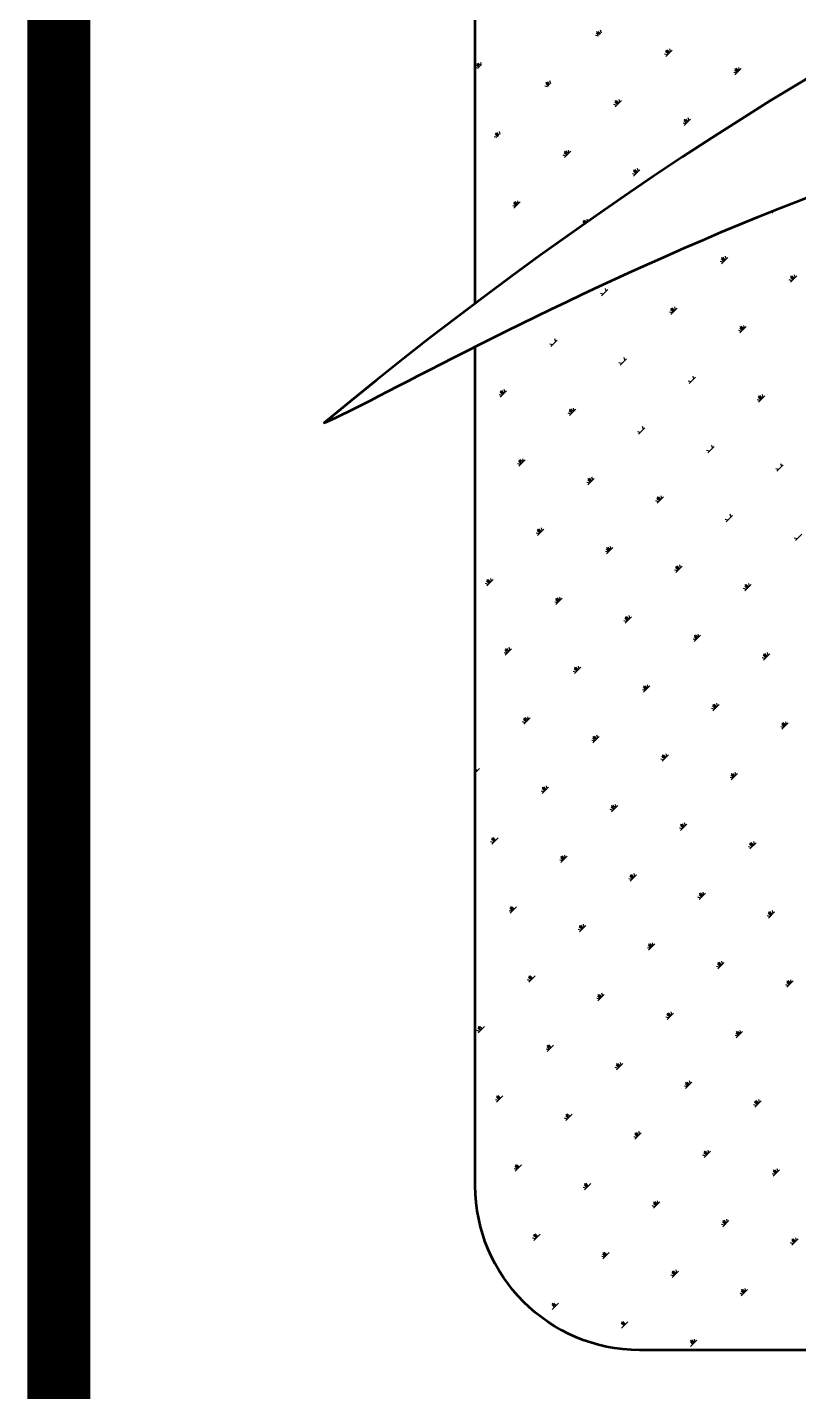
# Model space of a CAD drawing. Extents: x -2746917 to -971774, y -3334247 to -3250358.
# Drawn here: x -2603508 to -2602284, y -3279280 to -3277114 of the extents above; entities that cross this region are included whole.
import ezdxf

# ---------------------------------------------------------------- set-up
doc = ezdxf.new("R2010")
doc.units = 0
doc.header["$LTSCALE"] = 1000
doc.header["$MEASUREMENT"] = 0
doc.layers.get('0').update_dxf_attribs({"linetype": 'CONTINUOUS'})
doc.layers.add('PUB_TITLE', color=4, linetype='CONTINUOUS')

msp = doc.modelspace()

# ---------------------------------------------------------------- linework, layer by layer
msp.add_line((-2603457.99, -3275482.46), (-2603457.99, -3334196.52))
at = {"color": 4, "const_width": 100}
msp.add_lwpolyline([(-2603457.99, -3275482.46), (-2551928.17, -3275482.46), (-2551928.17, -3334196.52), (-2603457.99, -3334196.52), (-2603457.99, -3275482.46)], dxfattribs=at)
at = {"layer": 'PUB_TITLE', "color": 4}
for p, q in [((-2602601.86, -3277127.9), (-2602606.25, -3277126.72)), ((-2602600.6, -3277126.65), (-2602604.62, -3277122.63)), ((-2602599.35, -3277125.39), (-2602604.37, -3277120.37)), ((-2602598.09, -3277124.13), (-2602602.11, -3277120.12)), ((-2602596.83, -3277122.88), (-2602598.01, -3277118.49)), ((-2602492.08, -3277157.32), (-2602496.47, -3277156.14)), ((-2602490.83, -3277156.06), (-2602494.85, -3277152.04)), ((-2602489.57, -3277154.8), (-2602494.59, -3277149.78)), ((-2602494.59, -3277159.83), (-2602484.55, -3277149.78)), ((-2602488.32, -3277153.55), (-2602492.33, -3277149.53)), ((-2602487.06, -3277152.29), (-2602488.24, -3277147.9)), ((-2602791.99, -3277178.85), (-2602796.38, -3277177.67)), ((-2602790.74, -3277177.59), (-2602794.75, -3277173.57)), ((-2602789.48, -3277176.34), (-2602794.5, -3277171.31)), ((-2602788.22, -3277175.08), (-2602792.24, -3277171.06)), ((-2602786.97, -3277173.83), (-2602788.15, -3277169.43)), ((-2602379.8, -3277184.22), (-2602384.82, -3277179.2)), ((-2602384.82, -3277189.24), (-2602374.78, -3277179.2)), ((-2602378.54, -3277182.96), (-2602382.56, -3277178.94)), ((-2602377.29, -3277181.71), (-2602378.46, -3277177.32)), ((-2602679.71, -3277205.75), (-2602684.73, -3277200.73)), ((-2602678.45, -3277204.49), (-2602682.47, -3277200.48)), ((-2602677.19, -3277203.24), (-2602678.37, -3277198.85)), ((-2602382.31, -3277186.73), (-2602386.7, -3277185.55)), ((-2602381.05, -3277185.47), (-2602385.07, -3277181.46)), ((-2602682.22, -3277208.26), (-2602686.61, -3277207.08)), ((-2602680.96, -3277207.01), (-2602684.98, -3277202.99)), ((-2602572.44, -3277237.68), (-2602576.83, -3277236.5)), ((-2602571.19, -3277236.42), (-2602575.21, -3277232.4)), ((-2602569.93, -3277235.16), (-2602574.95, -3277230.14)), ((-2602574.95, -3277240.19), (-2602564.91, -3277230.14)), ((-2602568.68, -3277233.91), (-2602572.69, -3277229.89)), ((-2602567.42, -3277232.65), (-2602568.6, -3277228.26)), ((-2602462.67, -3277267.09), (-2602467.06, -3277265.91)), ((-2602461.41, -3277265.83), (-2602465.43, -3277261.82)), ((-2602460.16, -3277264.58), (-2602465.18, -3277259.56)), ((-2602465.18, -3277269.6), (-2602455.14, -3277259.56)), ((-2602458.9, -3277263.32), (-2602462.92, -3277259.3)), ((-2602457.65, -3277262.07), (-2602458.82, -3277257.68)), ((-2602762.58, -3277288.62), (-2602766.97, -3277287.44)), ((-2602761.32, -3277287.37), (-2602765.34, -3277283.35)), ((-2602760.07, -3277286.11), (-2602765.09, -3277281.09)), ((-2602758.81, -3277284.85), (-2602762.83, -3277280.84)), ((-2602757.55, -3277283.6), (-2602758.73, -3277279.21)), ((-2602649.04, -3277314.27), (-2602653.05, -3277310.25)), ((-2602647.78, -3277313.01), (-2602648.96, -3277308.62)), ((-2602652.8, -3277318.04), (-2602657.19, -3277316.86)), ((-2602651.55, -3277316.78), (-2602655.57, -3277312.76)), ((-2602650.29, -3277315.52), (-2602655.31, -3277310.5)), ((-2602655.31, -3277320.55), (-2602645.27, -3277310.5)), ((-2602543.03, -3277347.45), (-2602547.42, -3277346.27)), ((-2602541.77, -3277346.19), (-2602545.79, -3277342.18)), ((-2602540.52, -3277344.94), (-2602545.54, -3277339.92)), ((-2602545.54, -3277349.96), (-2602535.5, -3277339.92)), ((-2602539.26, -3277343.68), (-2602543.28, -3277339.66)), ((-2602538.01, -3277342.43), (-2602539.18, -3277338.04)), ((-2602731.91, -3277397.14), (-2602735.93, -3277393.12)), ((-2602730.65, -3277395.88), (-2602735.67, -3277390.86)), ((-2602735.67, -3277400.91), (-2602725.63, -3277390.86)), ((-2602729.4, -3277394.63), (-2602733.41, -3277390.61)), ((-2602728.14, -3277393.37), (-2602729.32, -3277388.98)), ((-2602733.16, -3277398.4), (-2602737.55, -3277397.22)), ((-2602618.56, -3277422.05), (-2602619.54, -3277418.4)), ((-2602325.99, -3277408.79), (-2602321.02, -3277403.81)), ((-2602323.48, -3277406.28), (-2602325.69, -3277405.69)), ((-2602322.23, -3277405.02), (-2602322.74, -3277404.5)), ((-2602625.82, -3277427.16), (-2602627.78, -3277426.63)), ((-2602623.3, -3277425.38), (-2602626.15, -3277422.54)), ((-2602621.83, -3277424.35), (-2602625.9, -3277420.28)), ((-2602620.35, -3277423.31), (-2602623.64, -3277420.02)), ((-2602402.59, -3277485.38), (-2602406.6, -3277481.36)), ((-2602401.33, -3277484.13), (-2602406.35, -3277479.1)), ((-2602406.35, -3277489.15), (-2602396.31, -3277479.1)), ((-2602400.07, -3277482.87), (-2602404.09, -3277478.85)), ((-2602398.82, -3277481.61), (-2602400, -3277477.22)), ((-2602403.84, -3277486.64), (-2602408.23, -3277485.46)), ((-2602294.07, -3277516.05), (-2602298.46, -3277514.87)), ((-2602292.81, -3277514.79), (-2602296.83, -3277510.78)), ((-2602291.56, -3277513.54), (-2602296.58, -3277508.52)), ((-2602296.58, -3277518.56), (-2602286.53, -3277508.52)), ((-2602290.3, -3277512.28), (-2602294.32, -3277508.27)), ((-2602289.05, -3277511.03), (-2602290.22, -3277506.64)), ((-2602593.98, -3277537.58), (-2602598.37, -3277536.41)), ((-2602596.49, -3277540.09), (-2602586.44, -3277530.05)), ((-2602588.95, -3277532.56), (-2602590.13, -3277528.17)), ((-2602484.2, -3277567), (-2602488.59, -3277565.82)), ((-2602482.95, -3277565.74), (-2602486.96, -3277561.72)), ((-2602481.69, -3277564.49), (-2602486.71, -3277559.46)), ((-2602486.71, -3277569.51), (-2602476.67, -3277559.46)), ((-2602480.43, -3277563.23), (-2602484.45, -3277559.21)), ((-2602479.18, -3277561.97), (-2602480.36, -3277557.58)), ((-2602373.17, -3277595.16), (-2602377.19, -3277591.14)), ((-2602371.92, -3277593.9), (-2602376.94, -3277588.88)), ((-2602376.94, -3277598.92), (-2602366.89, -3277588.88)), ((-2602370.66, -3277592.64), (-2602374.68, -3277588.63)), ((-2602369.41, -3277591.39), (-2602370.58, -3277587)), ((-2602676.85, -3277620.45), (-2602666.8, -3277610.41)), ((-2602669.31, -3277612.92), (-2602670.49, -3277608.53)), ((-2602374.43, -3277596.41), (-2602378.82, -3277595.23)), ((-2602674.34, -3277617.94), (-2602678.73, -3277616.77)), ((-2602564.56, -3277647.36), (-2602568.95, -3277646.18)), ((-2602567.07, -3277649.87), (-2602557.03, -3277639.82)), ((-2602559.54, -3277642.33), (-2602560.72, -3277637.94)), ((-2602454.79, -3277676.77), (-2602459.18, -3277675.59)), ((-2602457.3, -3277679.28), (-2602447.25, -3277669.24)), ((-2602449.77, -3277671.75), (-2602450.94, -3277667.36)), ((-2602754.7, -3277698.3), (-2602759.09, -3277697.13)), ((-2602753.44, -3277697.05), (-2602757.46, -3277693.03)), ((-2602752.18, -3277695.79), (-2602757.21, -3277690.77)), ((-2602757.21, -3277700.81), (-2602747.16, -3277690.77)), ((-2602750.93, -3277694.54), (-2602754.95, -3277690.52)), ((-2602749.67, -3277693.28), (-2602750.85, -3277688.89)), ((-2602342.5, -3277703.67), (-2602347.53, -3277698.65)), ((-2602347.53, -3277708.7), (-2602337.48, -3277698.65)), ((-2602341.25, -3277702.42), (-2602345.27, -3277698.4)), ((-2602339.99, -3277701.16), (-2602341.17, -3277696.77)), ((-2602642.41, -3277725.21), (-2602647.43, -3277720.18)), ((-2602647.43, -3277730.23), (-2602637.39, -3277720.18)), ((-2602641.16, -3277723.95), (-2602645.17, -3277719.93)), ((-2602639.9, -3277722.69), (-2602641.08, -3277718.3)), ((-2602345.01, -3277706.18), (-2602349.41, -3277705.01)), ((-2602343.76, -3277704.93), (-2602347.78, -3277700.91)), ((-2602644.92, -3277727.72), (-2602649.31, -3277726.54)), ((-2602643.67, -3277726.46), (-2602647.68, -3277722.44)), ((-2602535.15, -3277757.13), (-2602539.54, -3277755.95)), ((-2602537.66, -3277759.64), (-2602527.61, -3277749.6)), ((-2602530.13, -3277752.11), (-2602531.3, -3277747.72)), ((-2602425.37, -3277786.54), (-2602429.77, -3277785.37)), ((-2602427.89, -3277789.06), (-2602417.84, -3277779.01)), ((-2602420.35, -3277781.52), (-2602421.53, -3277777.13)), ((-2602725.28, -3277808.08), (-2602729.67, -3277806.9)), ((-2602724.03, -3277806.82), (-2602728.04, -3277802.8)), ((-2602722.77, -3277805.57), (-2602727.79, -3277800.54)), ((-2602727.79, -3277810.59), (-2602717.75, -3277800.54)), ((-2602721.52, -3277804.31), (-2602725.53, -3277800.29)), ((-2602720.26, -3277803.05), (-2602721.44, -3277798.66)), ((-2602318.11, -3277818.47), (-2602308.07, -3277808.42)), ((-2602310.58, -3277810.94), (-2602311.75, -3277806.54)), ((-2602613, -3277834.98), (-2602618.02, -3277829.96)), ((-2602618.02, -3277840), (-2602607.97, -3277829.96)), ((-2602611.74, -3277833.72), (-2602615.76, -3277829.71)), ((-2602610.49, -3277832.47), (-2602611.66, -3277828.08)), ((-2602315.6, -3277815.96), (-2602319.99, -3277814.78)), ((-2602615.51, -3277837.49), (-2602619.9, -3277836.31)), ((-2602614.25, -3277836.24), (-2602618.27, -3277832.22)), ((-2602505.73, -3277866.9), (-2602510.13, -3277865.73)), ((-2602504.48, -3277865.65), (-2602508.5, -3277861.63)), ((-2602503.22, -3277864.39), (-2602508.25, -3277859.37)), ((-2602508.25, -3277869.42), (-2602498.2, -3277859.37)), ((-2602501.97, -3277863.14), (-2602505.99, -3277859.12)), ((-2602500.71, -3277861.88), (-2602501.89, -3277857.49)), ((-2602395.96, -3277896.32), (-2602400.35, -3277895.14)), ((-2602398.47, -3277898.83), (-2602388.43, -3277888.78)), ((-2602390.94, -3277891.3), (-2602392.11, -3277886.9)), ((-2602695.87, -3277917.85), (-2602700.26, -3277916.67)), ((-2602694.61, -3277916.6), (-2602698.63, -3277912.58)), ((-2602693.36, -3277915.34), (-2602698.38, -3277910.32)), ((-2602698.38, -3277920.36), (-2602688.33, -3277910.32)), ((-2602692.1, -3277914.08), (-2602696.12, -3277910.07)), ((-2602690.85, -3277912.83), (-2602692.02, -3277908.44)), ((-2602581.07, -3277942.24), (-2602582.25, -3277937.85)), ((-2602286.19, -3277925.73), (-2602290.58, -3277924.56)), ((-2602288.7, -3277928.24), (-2602278.65, -3277918.2)), ((-2602586.09, -3277947.26), (-2602590.49, -3277946.09)), ((-2602584.84, -3277946.01), (-2602588.86, -3277941.99)), ((-2602583.58, -3277944.75), (-2602588.61, -3277939.73)), ((-2602588.61, -3277949.78), (-2602578.56, -3277939.73)), ((-2602582.33, -3277943.5), (-2602586.35, -3277939.48)), ((-2602476.32, -3277976.68), (-2602480.71, -3277975.5)), ((-2602475.06, -3277975.42), (-2602479.08, -3277971.4)), ((-2602473.81, -3277974.17), (-2602478.83, -3277969.14)), ((-2602478.83, -3277979.19), (-2602468.79, -3277969.14)), ((-2602472.55, -3277972.91), (-2602476.57, -3277968.89)), ((-2602471.3, -3277971.66), (-2602472.47, -3277967.27)), ((-2602776.23, -3277998.21), (-2602780.62, -3277997.03)), ((-2602774.97, -3277996.96), (-2602778.99, -3277992.94)), ((-2602773.72, -3277995.7), (-2602778.74, -3277990.68)), ((-2602778.74, -3278000.72), (-2602768.69, -3277990.68)), ((-2602772.46, -3277994.44), (-2602776.48, -3277990.43)), ((-2602771.21, -3277993.19), (-2602772.38, -3277988.8)), ((-2602365.29, -3278004.84), (-2602369.31, -3278000.82)), ((-2602364.04, -3278003.58), (-2602369.06, -3277998.56)), ((-2602369.06, -3278008.6), (-2602359.01, -3277998.56)), ((-2602362.78, -3278002.33), (-2602366.8, -3277998.31)), ((-2602361.52, -3278001.07), (-2602362.7, -3277996.68)), ((-2602665.2, -3278026.37), (-2602669.22, -3278022.35)), ((-2602663.94, -3278025.11), (-2602668.97, -3278020.09)), ((-2602668.97, -3278030.14), (-2602658.92, -3278020.09)), ((-2602662.69, -3278023.86), (-2602666.71, -3278019.84)), ((-2602661.43, -3278022.6), (-2602662.61, -3278018.21)), ((-2602366.55, -3278006.09), (-2602370.94, -3278004.92)), ((-2602666.45, -3278027.62), (-2602670.85, -3278026.45)), ((-2602556.68, -3278057.04), (-2602561.07, -3278055.86)), ((-2602555.42, -3278055.78), (-2602559.44, -3278051.76)), ((-2602554.17, -3278054.53), (-2602559.19, -3278049.5)), ((-2602559.19, -3278059.55), (-2602549.15, -3278049.5)), ((-2602552.91, -3278053.27), (-2602556.93, -3278049.25)), ((-2602551.66, -3278052.02), (-2602552.83, -3278047.63)), ((-2602446.91, -3278086.45), (-2602451.3, -3278085.28)), ((-2602445.65, -3278085.2), (-2602449.67, -3278081.18)), ((-2602444.4, -3278083.94), (-2602449.42, -3278078.92)), ((-2602449.42, -3278088.96), (-2602439.37, -3278078.92)), ((-2602443.14, -3278082.69), (-2602447.16, -3278078.67)), ((-2602441.88, -3278081.43), (-2602443.06, -3278077.04)), ((-2602746.81, -3278107.98), (-2602751.21, -3278106.81)), ((-2602745.56, -3278106.73), (-2602749.58, -3278102.71)), ((-2602744.3, -3278105.47), (-2602749.33, -3278100.45)), ((-2602749.33, -3278110.5), (-2602739.28, -3278100.45)), ((-2602743.05, -3278104.22), (-2602747.07, -3278100.2)), ((-2602741.79, -3278102.96), (-2602742.97, -3278098.57)), ((-2602335.88, -3278114.61), (-2602339.9, -3278110.59)), ((-2602334.62, -3278113.35), (-2602339.64, -3278108.33)), ((-2602339.64, -3278118.38), (-2602329.6, -3278108.33)), ((-2602333.37, -3278112.1), (-2602337.38, -3278108.08)), ((-2602332.11, -3278110.84), (-2602333.29, -3278106.45)), ((-2602635.78, -3278136.14), (-2602639.8, -3278132.12)), ((-2602634.53, -3278134.89), (-2602639.55, -3278129.86)), ((-2602639.55, -3278139.91), (-2602629.51, -3278129.86)), ((-2602633.27, -3278133.63), (-2602637.29, -3278129.61)), ((-2602632.02, -3278132.38), (-2602633.19, -3278127.99)), ((-2602337.13, -3278115.87), (-2602341.52, -3278114.69)), ((-2602637.04, -3278137.4), (-2602641.43, -3278136.22)), ((-2602527.27, -3278166.81), (-2602531.66, -3278165.64)), ((-2602526.01, -3278165.56), (-2602530.03, -3278161.54)), ((-2602524.76, -3278164.3), (-2602529.78, -3278159.28)), ((-2602529.78, -3278169.32), (-2602519.73, -3278159.28)), ((-2602523.5, -3278163.05), (-2602527.52, -3278159.03)), ((-2602522.24, -3278161.79), (-2602523.42, -3278157.4)), ((-2602417.49, -3278196.23), (-2602421.88, -3278195.05)), ((-2602416.24, -3278194.97), (-2602420.26, -3278190.95)), ((-2602414.98, -3278193.71), (-2602420, -3278188.69)), ((-2602420, -3278198.74), (-2602409.96, -3278188.69)), ((-2602413.73, -3278192.46), (-2602417.74, -3278188.44)), ((-2602412.47, -3278191.2), (-2602413.65, -3278186.81)), ((-2602717.4, -3278217.76), (-2602721.79, -3278216.58)), ((-2602716.14, -3278216.5), (-2602720.16, -3278212.49)), ((-2602714.89, -3278215.25), (-2602719.91, -3278210.22)), ((-2602719.91, -3278220.27), (-2602709.87, -3278210.22)), ((-2602713.63, -3278213.99), (-2602717.65, -3278209.97)), ((-2602712.38, -3278212.74), (-2602713.55, -3278208.35)), ((-2602305.21, -3278223.13), (-2602310.23, -3278218.11)), ((-2602310.23, -3278228.15), (-2602300.19, -3278218.11)), ((-2602303.95, -3278221.87), (-2602307.97, -3278217.86)), ((-2602302.7, -3278220.62), (-2602303.87, -3278216.23)), ((-2602606.37, -3278245.92), (-2602610.39, -3278241.9)), ((-2602605.12, -3278244.66), (-2602610.14, -3278239.64)), ((-2602610.14, -3278249.68), (-2602600.09, -3278239.64)), ((-2602603.86, -3278243.41), (-2602607.88, -3278239.39)), ((-2602602.6, -3278242.15), (-2602603.78, -3278237.76)), ((-2602307.72, -3278225.64), (-2602312.11, -3278224.46)), ((-2602306.46, -3278224.38), (-2602310.48, -3278220.37)), ((-2602607.63, -3278247.17), (-2602612.02, -3278246)), ((-2602497.85, -3278276.59), (-2602502.24, -3278275.41)), ((-2602496.6, -3278275.33), (-2602500.62, -3278271.31)), ((-2602495.34, -3278274.08), (-2602500.36, -3278269.05)), ((-2602500.36, -3278279.1), (-2602490.32, -3278269.05)), ((-2602494.09, -3278272.82), (-2602498.1, -3278268.8)), ((-2602492.83, -3278271.56), (-2602494.01, -3278267.17)), ((-2602796.86, -3278297.22), (-2602790.23, -3278290.58)), ((-2602793.99, -3278294.35), (-2602796.86, -3278291.48)), ((-2602795.25, -3278295.61), (-2602796.86, -3278294)), ((-2602796.5, -3278296.86), (-2602796.86, -3278296.51)), ((-2602388.08, -3278306), (-2602392.47, -3278304.82)), ((-2602386.82, -3278304.74), (-2602390.84, -3278300.73)), ((-2602385.57, -3278303.49), (-2602390.59, -3278298.47)), ((-2602390.59, -3278308.51), (-2602380.55, -3278298.47)), ((-2602384.31, -3278302.23), (-2602388.33, -3278298.22)), ((-2602383.06, -3278300.98), (-2602384.23, -3278296.59)), ((-2602687.99, -3278327.53), (-2602692.38, -3278326.36)), ((-2602686.73, -3278326.28), (-2602690.75, -3278322.26)), ((-2602685.48, -3278325.02), (-2602690.5, -3278320)), ((-2602690.5, -3278330.04), (-2602680.45, -3278320)), ((-2602684.22, -3278323.77), (-2602688.24, -3278319.75)), ((-2602682.96, -3278322.51), (-2602684.14, -3278318.12)), ((-2602575.7, -3278354.44), (-2602580.72, -3278349.41)), ((-2602580.72, -3278359.46), (-2602570.68, -3278349.41)), ((-2602574.45, -3278353.18), (-2602578.46, -3278349.16)), ((-2602573.19, -3278351.92), (-2602574.37, -3278347.53)), ((-2602578.21, -3278356.95), (-2602582.6, -3278355.77)), ((-2602576.96, -3278355.69), (-2602580.98, -3278351.67)), ((-2602468.44, -3278386.36), (-2602472.83, -3278385.18)), ((-2602467.18, -3278385.1), (-2602471.2, -3278381.09)), ((-2602465.93, -3278383.85), (-2602470.95, -3278378.83)), ((-2602470.95, -3278388.87), (-2602460.91, -3278378.83)), ((-2602464.67, -3278382.59), (-2602468.69, -3278378.58)), ((-2602463.42, -3278381.34), (-2602464.59, -3278376.95)), ((-2602768.35, -3278407.89), (-2602772.74, -3278406.72)), ((-2602767.09, -3278406.64), (-2602771.11, -3278402.62)), ((-2602765.84, -3278405.38), (-2602770.86, -3278400.36)), ((-2602770.86, -3278410.4), (-2602760.81, -3278400.36)), ((-2602764.58, -3278404.13), (-2602768.6, -3278400.11)), ((-2602358.67, -3278415.77), (-2602363.06, -3278414.6)), ((-2602357.41, -3278414.52), (-2602361.43, -3278410.5)), ((-2602356.15, -3278413.26), (-2602361.18, -3278408.24)), ((-2602361.18, -3278418.29), (-2602351.13, -3278408.24)), ((-2602354.9, -3278412.01), (-2602358.92, -3278407.99)), ((-2602353.64, -3278410.75), (-2602354.82, -3278406.36)), ((-2602658.57, -3278437.31), (-2602662.96, -3278436.13)), ((-2602657.32, -3278436.05), (-2602661.34, -3278432.03)), ((-2602656.06, -3278434.8), (-2602661.08, -3278429.77)), ((-2602661.08, -3278439.82), (-2602651.04, -3278429.77)), ((-2602654.81, -3278433.54), (-2602658.82, -3278429.52)), ((-2602653.55, -3278432.28), (-2602654.73, -3278427.89)), ((-2602543.78, -3278461.7), (-2602544.95, -3278457.31)), ((-2602548.8, -3278466.72), (-2602553.19, -3278465.54)), ((-2602547.54, -3278465.46), (-2602551.56, -3278461.45)), ((-2602546.29, -3278464.21), (-2602551.31, -3278459.19)), ((-2602551.31, -3278469.23), (-2602541.27, -3278459.19)), ((-2602545.03, -3278462.95), (-2602549.05, -3278458.94)), ((-2602439.03, -3278496.13), (-2602443.42, -3278494.96)), ((-2602437.77, -3278494.88), (-2602441.79, -3278490.86)), ((-2602436.51, -3278493.62), (-2602441.54, -3278488.6)), ((-2602441.54, -3278498.65), (-2602431.49, -3278488.6)), ((-2602435.26, -3278492.37), (-2602439.28, -3278488.35)), ((-2602434, -3278491.11), (-2602435.18, -3278486.72)), ((-2602738.93, -3278517.67), (-2602743.32, -3278516.49)), ((-2602737.68, -3278516.41), (-2602741.7, -3278512.39)), ((-2602736.42, -3278515.16), (-2602741.44, -3278510.13)), ((-2602741.44, -3278520.18), (-2602731.4, -3278510.13)), ((-2602735.17, -3278513.9), (-2602739.18, -3278509.88)), ((-2602328, -3278524.29), (-2602332.01, -3278520.27)), ((-2602326.74, -3278523.04), (-2602331.76, -3278518.01)), ((-2602331.76, -3278528.06), (-2602321.72, -3278518.01)), ((-2602325.48, -3278521.78), (-2602329.5, -3278517.76)), ((-2602324.23, -3278520.53), (-2602325.41, -3278516.13)), ((-2602627.9, -3278545.82), (-2602631.92, -3278541.81)), ((-2602626.65, -3278544.57), (-2602631.67, -3278539.55)), ((-2602631.67, -3278549.59), (-2602621.63, -3278539.55)), ((-2602625.39, -3278543.31), (-2602629.41, -3278539.3)), ((-2602624.14, -3278542.06), (-2602625.31, -3278537.67)), ((-2602329.25, -3278525.55), (-2602333.64, -3278524.37)), ((-2602629.16, -3278547.08), (-2602633.55, -3278545.9)), ((-2602519.39, -3278576.49), (-2602523.78, -3278575.32)), ((-2602518.13, -3278575.24), (-2602522.15, -3278571.22)), ((-2602516.87, -3278573.98), (-2602521.9, -3278568.96)), ((-2602521.9, -3278579.01), (-2602511.85, -3278568.96)), ((-2602515.62, -3278572.73), (-2602519.64, -3278568.71)), ((-2602514.36, -3278571.47), (-2602515.54, -3278567.08)), ((-2602409.61, -3278605.91), (-2602414, -3278604.73)), ((-2602408.36, -3278604.65), (-2602412.37, -3278600.63)), ((-2602407.1, -3278603.4), (-2602412.12, -3278598.37)), ((-2602412.12, -3278608.42), (-2602402.08, -3278598.37)), ((-2602405.84, -3278602.14), (-2602409.86, -3278598.12)), ((-2602404.59, -3278600.89), (-2602405.77, -3278596.49)), ((-2602709.52, -3278627.44), (-2602713.91, -3278626.26)), ((-2602708.26, -3278626.18), (-2602712.28, -3278622.17)), ((-2602707.01, -3278624.93), (-2602712.03, -3278619.91)), ((-2602712.03, -3278629.95), (-2602701.99, -3278619.91)), ((-2602705.75, -3278623.67), (-2602709.77, -3278619.66)), ((-2602298.58, -3278634.07), (-2602302.6, -3278630.05)), ((-2602297.33, -3278632.81), (-2602302.35, -3278627.79)), ((-2602302.35, -3278637.83), (-2602292.3, -3278627.79)), ((-2602296.07, -3278631.55), (-2602300.09, -3278627.54)), ((-2602294.81, -3278630.3), (-2602295.99, -3278625.91)), ((-2602598.49, -3278655.6), (-2602602.51, -3278651.58)), ((-2602597.23, -3278654.34), (-2602602.26, -3278649.32)), ((-2602602.26, -3278659.37), (-2602592.21, -3278649.32)), ((-2602595.98, -3278653.09), (-2602600, -3278649.07)), ((-2602594.72, -3278651.83), (-2602595.9, -3278647.44)), ((-2602299.84, -3278635.32), (-2602304.23, -3278634.15)), ((-2602599.75, -3278656.85), (-2602604.14, -3278655.68)), ((-2602489.97, -3278686.27), (-2602494.36, -3278685.09)), ((-2602488.72, -3278685.01), (-2602492.73, -3278680.99)), ((-2602487.46, -3278683.76), (-2602492.48, -3278678.73)), ((-2602492.48, -3278688.78), (-2602482.44, -3278678.73)), ((-2602486.2, -3278682.5), (-2602490.22, -3278678.48)), ((-2602484.95, -3278681.25), (-2602486.13, -3278676.85)), ((-2602789.88, -3278707.8), (-2602794.27, -3278706.62)), ((-2602788.62, -3278706.54), (-2602792.64, -3278702.53)), ((-2602787.37, -3278705.29), (-2602792.39, -3278700.27)), ((-2602792.39, -3278710.31), (-2602782.35, -3278700.27)), ((-2602786.11, -3278704.03), (-2602790.13, -3278700.02)), ((-2602380.2, -3278715.68), (-2602384.59, -3278714.51)), ((-2602378.94, -3278714.43), (-2602382.96, -3278710.41)), ((-2602377.69, -3278713.17), (-2602382.71, -3278708.15)), ((-2602382.71, -3278718.19), (-2602372.66, -3278708.15)), ((-2602376.43, -3278711.91), (-2602380.45, -3278707.9)), ((-2602375.18, -3278710.66), (-2602376.35, -3278706.27)), ((-2602680.11, -3278737.21), (-2602684.5, -3278736.04)), ((-2602678.85, -3278735.96), (-2602682.87, -3278731.94)), ((-2602677.59, -3278734.7), (-2602682.62, -3278729.68)), ((-2602682.62, -3278739.73), (-2602672.57, -3278729.68)), ((-2602676.34, -3278733.45), (-2602680.36, -3278729.43)), ((-2602569.08, -3278765.37), (-2602573.09, -3278761.35)), ((-2602567.82, -3278764.12), (-2602572.84, -3278759.09)), ((-2602572.84, -3278769.14), (-2602562.8, -3278759.09)), ((-2602566.56, -3278762.86), (-2602570.58, -3278758.84)), ((-2602565.31, -3278761.61), (-2602566.49, -3278757.21)), ((-2602570.33, -3278766.63), (-2602574.72, -3278765.45)), ((-2602460.56, -3278796.04), (-2602464.95, -3278794.87)), ((-2602459.3, -3278794.79), (-2602463.32, -3278790.77)), ((-2602458.05, -3278793.53), (-2602463.07, -3278788.51)), ((-2602463.07, -3278798.55), (-2602453.02, -3278788.51)), ((-2602456.79, -3278792.27), (-2602460.81, -3278788.26)), ((-2602455.54, -3278791.02), (-2602456.71, -3278786.63)), ((-2602760.47, -3278817.57), (-2602764.86, -3278816.4)), ((-2602759.21, -3278816.32), (-2602763.23, -3278812.3)), ((-2602757.95, -3278815.06), (-2602762.98, -3278810.04)), ((-2602762.98, -3278820.09), (-2602752.93, -3278810.04)), ((-2602756.7, -3278813.81), (-2602760.72, -3278809.79)), ((-2602350.78, -3278825.46), (-2602355.17, -3278824.28)), ((-2602349.53, -3278824.2), (-2602353.55, -3278820.18)), ((-2602348.27, -3278822.94), (-2602353.29, -3278817.92)), ((-2602353.29, -3278827.97), (-2602343.25, -3278817.92)), ((-2602347.02, -3278821.69), (-2602351.03, -3278817.67)), ((-2602345.76, -3278820.43), (-2602346.94, -3278816.04)), ((-2602650.69, -3278846.99), (-2602655.08, -3278845.81)), ((-2602649.44, -3278845.73), (-2602653.45, -3278841.71)), ((-2602648.18, -3278844.48), (-2602653.2, -3278839.45)), ((-2602653.2, -3278849.5), (-2602643.16, -3278839.45)), ((-2602646.92, -3278843.22), (-2602650.94, -3278839.2)), ((-2602538.41, -3278873.89), (-2602543.43, -3278868.87)), ((-2602543.43, -3278878.91), (-2602533.38, -3278868.87)), ((-2602537.15, -3278872.63), (-2602541.17, -3278868.62)), ((-2602535.9, -3278871.38), (-2602537.07, -3278866.99)), ((-2602540.92, -3278876.4), (-2602545.31, -3278875.23)), ((-2602539.66, -3278875.15), (-2602543.68, -3278871.13)), ((-2602431.14, -3278905.82), (-2602435.53, -3278904.64)), ((-2602429.89, -3278904.56), (-2602433.91, -3278900.54)), ((-2602428.63, -3278903.3), (-2602433.66, -3278898.28)), ((-2602433.66, -3278908.33), (-2602423.61, -3278898.28)), ((-2602427.38, -3278902.05), (-2602431.39, -3278898.03)), ((-2602426.12, -3278900.79), (-2602427.3, -3278896.4)), ((-2602731.05, -3278927.35), (-2602735.44, -3278926.17)), ((-2602729.8, -3278926.09), (-2602733.81, -3278922.07)), ((-2602728.54, -3278924.84), (-2602733.56, -3278919.81)), ((-2602733.56, -3278929.86), (-2602723.52, -3278919.81)), ((-2602727.28, -3278923.58), (-2602731.3, -3278919.56)), ((-2602321.37, -3278935.23), (-2602325.76, -3278934.05)), ((-2602320.11, -3278933.97), (-2602324.13, -3278929.96)), ((-2602318.86, -3278932.72), (-2602323.88, -3278927.7)), ((-2602323.88, -3278937.74), (-2602313.84, -3278927.7)), ((-2602317.6, -3278931.46), (-2602321.62, -3278927.44)), ((-2602316.35, -3278930.21), (-2602317.52, -3278925.82)), ((-2602621.28, -3278956.76), (-2602625.67, -3278955.59)), ((-2602620.02, -3278955.51), (-2602624.04, -3278951.49)), ((-2602618.77, -3278954.25), (-2602623.79, -3278949.23)), ((-2602623.79, -3278959.27), (-2602613.74, -3278949.23)), ((-2602617.51, -3278953), (-2602621.53, -3278948.98)), ((-2602507.74, -3278982.41), (-2602511.75, -3278978.39)), ((-2602506.48, -3278981.15), (-2602507.66, -3278976.76)), ((-2602511.5, -3278986.18), (-2602515.89, -3278985)), ((-2602510.25, -3278984.92), (-2602514.27, -3278980.9)), ((-2602508.99, -3278983.66), (-2602514.02, -3278978.64)), ((-2602514.02, -3278988.69), (-2602503.97, -3278978.64)), ((-2602401.73, -3279015.59), (-2602406.12, -3279014.41)), ((-2602400.47, -3279014.33), (-2602404.49, -3279010.32)), ((-2602399.22, -3279013.08), (-2602404.24, -3279008.06)), ((-2602404.24, -3279018.1), (-2602394.2, -3279008.06)), ((-2602397.96, -3279011.82), (-2602401.98, -3279007.8)), ((-2602396.71, -3279010.57), (-2602397.88, -3279006.18)), ((-2602701.64, -3279037.12), (-2602706.03, -3279035.95)), ((-2602700.38, -3279035.87), (-2602704.4, -3279031.85)), ((-2602699.13, -3279034.61), (-2602704.15, -3279029.59)), ((-2602704.15, -3279039.63), (-2602694.1, -3279029.59)), ((-2602697.87, -3279033.36), (-2602701.89, -3279029.34)), ((-2602290.7, -3279043.75), (-2602294.72, -3279039.73)), ((-2602289.44, -3279042.49), (-2602294.47, -3279037.47)), ((-2602294.47, -3279047.51), (-2602284.42, -3279037.47)), ((-2602288.19, -3279041.24), (-2602292.21, -3279037.22)), ((-2602286.93, -3279039.98), (-2602288.11, -3279035.59)), ((-2602590.61, -3279065.28), (-2602594.63, -3279061.26)), ((-2602589.35, -3279064.02), (-2602594.38, -3279059)), ((-2602594.38, -3279069.05), (-2602584.33, -3279059)), ((-2602588.1, -3279062.77), (-2602592.11, -3279058.75)), ((-2602291.96, -3279045), (-2602296.35, -3279043.83)), ((-2602591.86, -3279066.54), (-2602596.25, -3279065.36)), ((-2602477.07, -3279090.93), (-2602478.24, -3279086.54)), ((-2602482.09, -3279095.95), (-2602486.48, -3279094.77)), ((-2602480.83, -3279094.69), (-2602484.85, -3279090.68)), ((-2602479.58, -3279093.44), (-2602484.6, -3279088.42)), ((-2602484.6, -3279098.46), (-2602474.56, -3279088.42)), ((-2602478.32, -3279092.18), (-2602482.34, -3279088.16)), ((-2602372.32, -3279125.36), (-2602376.71, -3279124.19)), ((-2602371.06, -3279124.11), (-2602375.08, -3279120.09)), ((-2602369.8, -3279122.85), (-2602374.83, -3279117.83)), ((-2602374.83, -3279127.87), (-2602364.78, -3279117.83)), ((-2602368.55, -3279121.6), (-2602372.57, -3279117.58)), ((-2602367.29, -3279120.34), (-2602368.47, -3279115.95)), ((-2602670.97, -3279145.64), (-2602674.99, -3279141.62)), ((-2602669.71, -3279144.38), (-2602674.74, -3279139.36)), ((-2602674.74, -3279149.41), (-2602664.69, -3279139.36)), ((-2602668.46, -3279143.13), (-2602672.48, -3279139.11)), ((-2602561.19, -3279175.05), (-2602565.21, -3279171.04)), ((-2602559.94, -3279173.8), (-2602564.96, -3279168.78)), ((-2602564.96, -3279178.82), (-2602554.92, -3279168.78)), ((-2602558.68, -3279172.54), (-2602562.7, -3279168.52)), ((-2602451.42, -3279204.47), (-2602455.44, -3279200.45)), ((-2602450.16, -3279203.21), (-2602455.19, -3279198.19)), ((-2602455.19, -3279208.23), (-2602445.14, -3279198.19)), ((-2602448.91, -3279201.96), (-2602452.93, -3279197.94)), ((-2602447.65, -3279200.7), (-2602448.83, -3279196.31))]:
    msp.add_line(p, q, dxfattribs=at)
at = {"layer": 'PUB_TITLE', "color": 4, "lineweight": 53}
for points, knots in [([(-2602796.86, -3277551.84), (-2602796.86, -3276842.35), (-2602796.86, -3276129.28), (-2602796.86, -3276129.28), (-2602796.86, -3275985.93), (-2602679.58, -3275868.63), (-2602536.21, -3275868.63), (-2602536.21, -3275868.63), (-2599712.43, -3275868.63), (-2599712.43, -3275868.63), (-2599569.07, -3275868.63), (-2599451.77, -3275985.93), (-2599451.77, -3276129.28), (-2599451.77, -3276129.28), (-2599451.77, -3276704.94), (-2599451.77, -3277336.43)], [6.4974833, 6.4974833, 6.4974833, 6.4974833, 7, 7, 7, 8, 8, 8, 9, 9, 9, 10, 10, 10, 10.4515092, 10.4515092, 10.4515092, 10.4515092]), ([(-2599900.48, -3276591.88), (-2599147.38, -3276712.82), (-2599747.16, -3277592.83), (-2600530.77, -3277928.46), (-2599977.88, -3277541.02), (-2599614.63, -3276812.04), (-2600570.23, -3277049.92), (-2600570.23, -3277049.92), (-2600713.98, -3278013.28), (-2600713.98, -3278013.28), (-2601101.28, -3278194.13), (-2601379.33, -3278239.35), (-2601559.06, -3278216.73), (-2601559.06, -3278216.73), (-2601427.24, -3277191.22), (-2601427.24, -3277191.22), (-2602080.27, -3277194.26), (-2602927.66, -3277698.82), (-2603036.94, -3277741.91), (-2602158.51, -3277012.65), (-2600980.26, -3276418.47), (-2599900.48, -3276591.88)], [0, 0, 0, 0, 1, 1, 1, 2, 2, 2, 3, 3, 3, 4, 4, 4, 5, 5, 5, 6, 6, 6, 7, 7, 7, 7]), ([(-2599451.77, -3277515.64), (-2599451.77, -3278230), (-2599451.77, -3278953.08), (-2599451.77, -3278953.08), (-2599451.77, -3279096.43), (-2599569.07, -3279213.75), (-2599712.43, -3279213.75), (-2599712.43, -3279213.75), (-2602536.21, -3279213.75), (-2602536.21, -3279213.75), (-2602679.58, -3279213.75), (-2602796.86, -3279096.43), (-2602796.86, -3278953.08), (-2602796.86, -3278953.08), (-2602796.86, -3278299.21), (-2602796.86, -3277620.76)], [2.4939707, 2.4939707, 2.4939707, 2.4939707, 3, 3, 3, 4, 4, 4, 5, 5, 5, 6, 6, 6, 6.4812039, 6.4812039, 6.4812039, 6.4812039])]:
    msp.add_open_spline(points, degree=3, knots=knots, dxfattribs=at)

doc.saveas('drawing.dxf')
